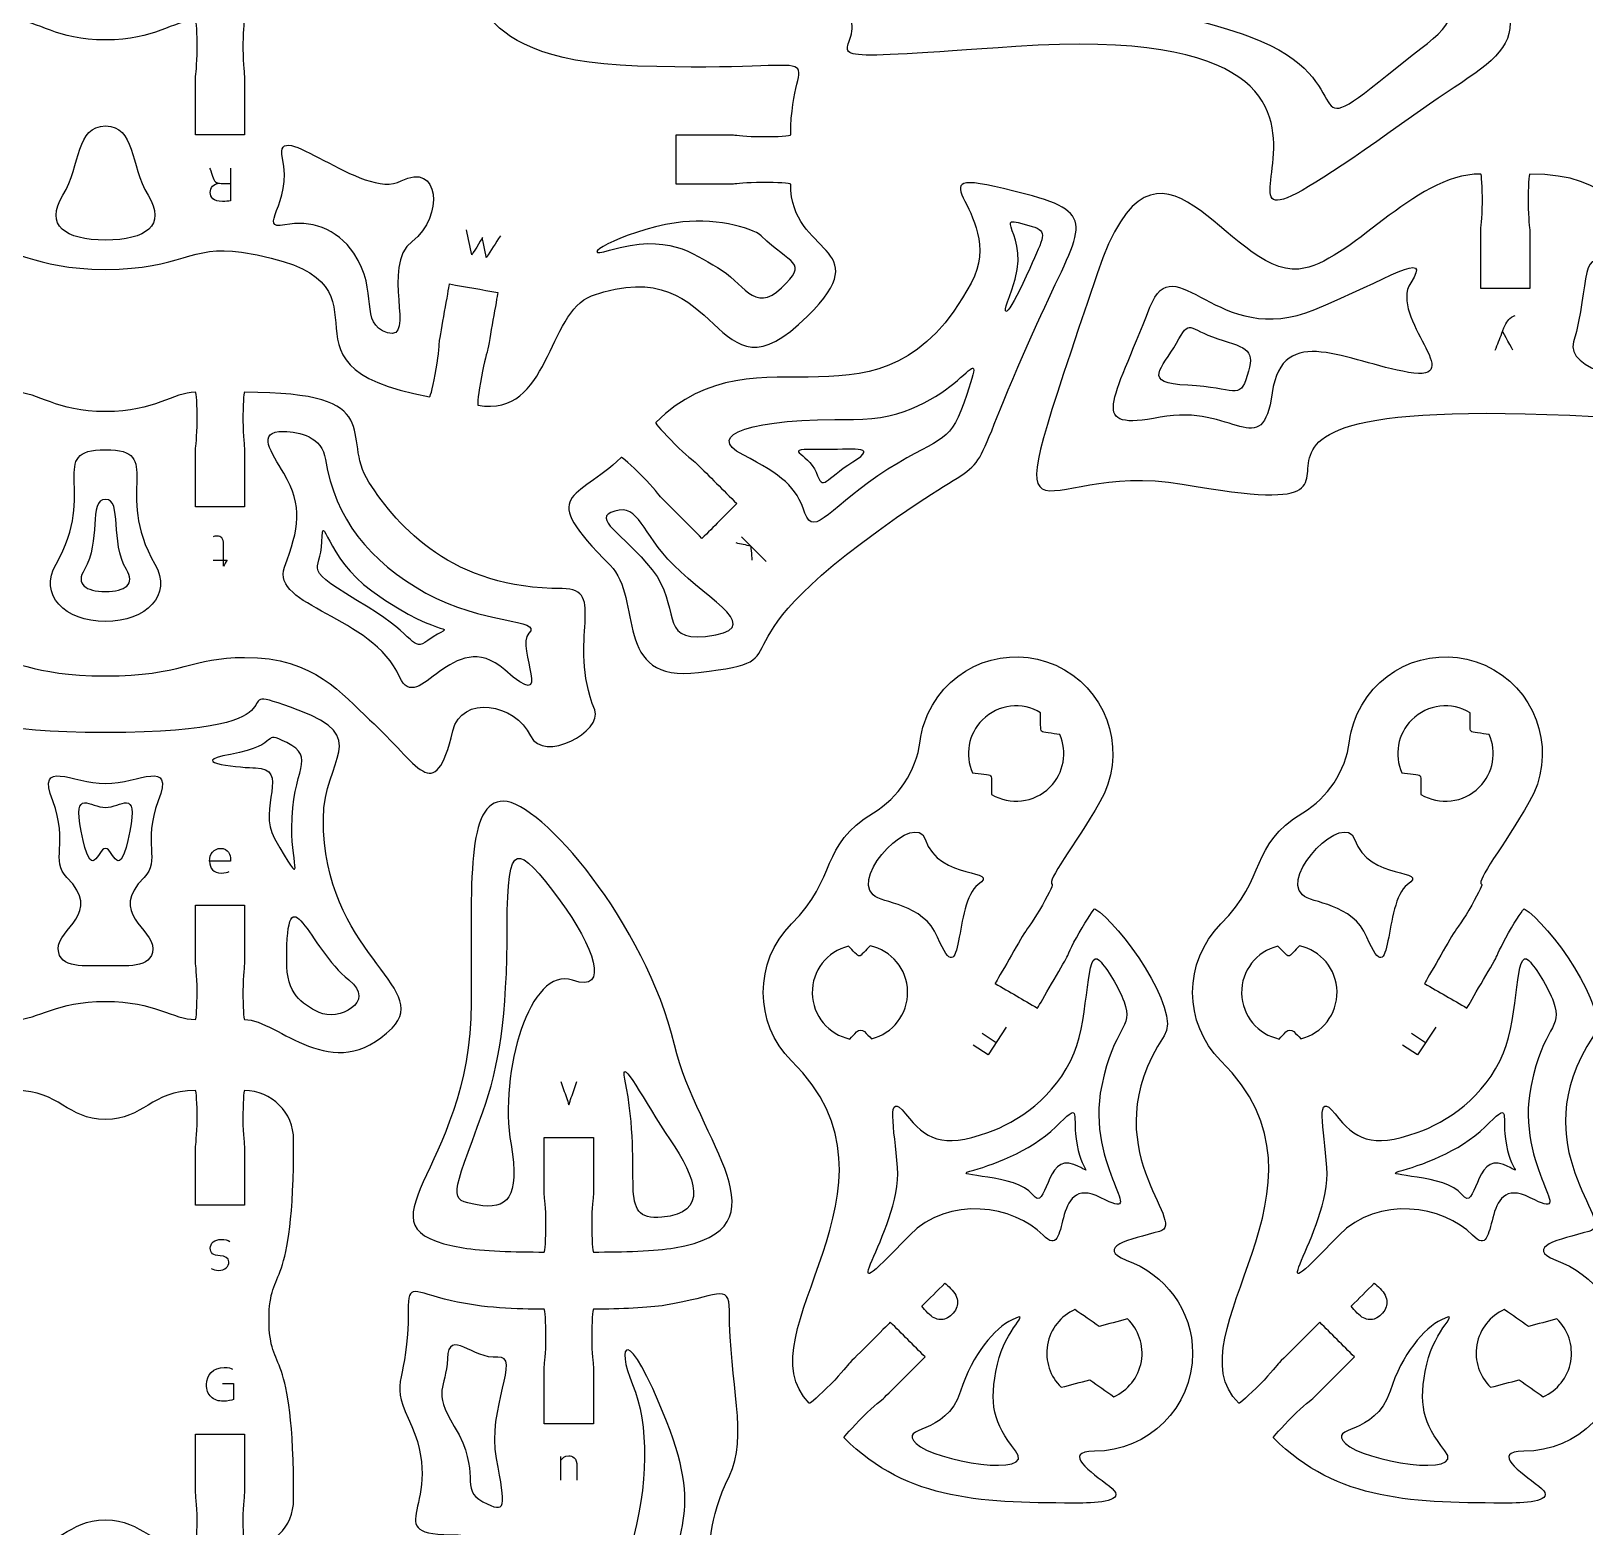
# Model space of a CAD drawing. Extents: x 0 to 300, y 0 to 300.
# Drawn here: x 145.5 to 240.5, y 57.9 to 149.4 of the extents above; entities that cross this region are included whole.
import ezdxf

# ---------------------------------------------------------------- set-up
doc = ezdxf.new("R2010")
doc.units = 0
doc.header["$MEASUREMENT"] = 0
doc.layers.add('DEFAULT', color=7, linetype='CONTINUOUS')

msp = doc.modelspace()

# ---------------------------------------------------------------- linework, layer by layer
at = {"layer": 'DEFAULT', "color": 250}
for points in [[(188.933, 118.463), (190.438, 116.958)], [(205.116, 88.48), (204.007, 86.791), (203.097, 87.388)], [(231.365, 88.48), (230.255, 86.791), (229.346, 87.388)], [(204.496, 87.535), (203.638, 88.098)], [(230.744, 87.535), (229.887, 88.098)]]:
    msp.add_lwpolyline(points, dxfattribs=at)
at = {"layer": 'DEFAULT', "color": 1}
for points, knots in [([(295.05, 0.05), (198.383, 0.05), (101.717, 0.05), (5.05, 0.05), (2.3, 0.05), (0.05, 2.3), (0.05, 5.05), (0.05, 101.717), (0.05, 198.383), (0.05, 295.05), (0.05, 297.8), (2.3, 300.05), (5.05, 300.05), (101.717, 300.05), (198.383, 300.05), (295.05, 300.05), (297.8, 300.05), (300.05, 297.8), (300.05, 295.05), (300.05, 198.383), (300.05, 101.717), (300.05, 5.05), (300.05, 2.3), (297.8, 0.05), (295.05, 0.05)], [0, 0, 0, 0, 822.047, 822.047, 822.047, 823.047, 823.047, 823.047, 1645.094, 1645.094, 1645.094, 1646.094, 1646.094, 1646.094, 2468.141, 2468.141, 2468.141, 2469.141, 2469.141, 2469.141, 3291.188, 3291.188, 3291.188, 3292.188, 3292.188, 3292.188, 3292.188]), ([(208.478, 163.891), (198.078, 163.891), (206.556, 157.471), (198.087, 158.884), (173.594, 162.969), (213.232, 168.822), (192.146, 168.822), (189.531, 168.822), (181.314, 166.207), (181.066, 163.714), (180.703, 160.046), (176.175, 159.52), (178.343, 158.861), (211.816, 148.684), (181.886, 146.799), (205.696, 148.431), (235.916, 150.502), (209.195, 129.419), (230.445, 144.526), (236.393, 148.754), (238.565, 148.365), (231.441, 157.973), (226.763, 164.281), (228.287, 145.024), (219.772, 158.485), (217.537, 162.019), (215.784, 163.891), (211.48, 163.891), (211.423, 163.891), (211.377, 163.104), (211.377, 162.137), (211.377, 161.171), (211.48, 160.56), (211.48, 160.387), (211.48, 159.221), (211.48, 158.054), (211.48, 156.888), (210.479, 156.888), (209.478, 156.888), (208.478, 156.888), (208.478, 158.054), (208.478, 159.221), (208.478, 160.387), (208.478, 160.56), (208.58, 161.171), (208.58, 162.137), (208.58, 163.104), (208.534, 163.891), (208.478, 163.891)], [1, 1, 1, 1, 2, 2, 2, 3, 3, 3, 4, 4, 4, 5, 5, 5, 6, 6, 6, 7, 7, 7, 8, 8, 8, 9, 9, 9, 10, 10, 10, 11, 11, 11, 12, 12, 12, 21.92, 21.92, 21.92, 30.43, 30.43, 30.43, 40.35, 40.35, 40.35, 41.35, 41.35, 41.35, 42.35, 42.35, 42.35, 42.35]), ([(192.958, 131.943), (187.046, 126.03), (187.988, 136.176), (179.768, 133.188), (177.027, 132.193), (177.219, 125.73), (172.82, 126.505), (172.764, 126.526), (172.857, 127.299), (173.025, 128.244), (173.192, 129.197), (173.396, 129.779), (173.425, 129.953), (173.577, 130.813), (174.034, 133.399), (174.034, 133.399), (173.05, 133.572), (172.065, 133.745), (171.081, 133.918), (171.081, 133.918), (170.624, 131.333), (170.472, 130.472), (170.443, 130.299), (170.433, 129.683), (170.266, 128.73), (170.099, 127.777), (169.92, 127.016), (169.863, 127.026), (158.969, 128.945), (169.28, 134.197), (158.365, 135.858), (155.236, 136.335), (154.753, 134.814), (150.054, 134.814), (145.355, 134.814), (144.864, 136.335), (141.735, 135.858), (130.82, 134.197), (141.135, 128.945), (130.237, 127.025), (130.183, 127.016), (130.004, 127.777), (129.834, 128.728), (129.668, 129.682), (129.661, 130.299), (129.628, 130.471), (129.48, 131.333), (129.023, 133.918), (129.023, 133.918), (128.037, 133.745), (127.052, 133.571), (126.066, 133.398), (126.066, 133.398), (126.523, 130.812), (126.675, 129.952), (126.704, 129.778), (126.909, 129.196), (127.079, 128.244), (127.243, 127.297), (127.336, 126.524), (127.283, 126.505), (122.881, 125.728), (123.073, 132.193), (120.332, 133.188), (112.112, 136.176), (113.054, 126.03), (107.142, 131.943), (102.718, 136.366), (108.165, 135.555), (108.165, 140.028), (108.2, 140.081), (108.966, 140.127), (109.914, 140.127), (110.885, 140.127), (111.491, 140.028), (111.664, 140.028), (112.831, 140.028), (113.997, 140.028), (115.164, 140.028), (115.164, 141.028), (115.164, 142.027), (115.164, 143.027), (113.997, 143.027), (112.831, 143.027), (111.664, 143.027), (111.491, 143.027), (110.885, 142.928), (109.914, 142.928), (108.948, 142.928), (108.165, 142.97), (108.165, 143.027), (108.165, 148.95), (104.394, 146.823), (117.52, 147.236), (129.472, 147.606), (125.867, 153.529), (130.146, 152.005), (132.334, 151.225), (136.2, 150.026), (141.548, 150.026), (141.601, 149.991), (141.647, 149.225), (141.647, 148.276), (141.647, 147.306), (141.548, 146.699), (141.548, 146.526), (141.548, 145.36), (141.548, 144.193), (141.548, 143.027), (142.548, 143.027), (143.547, 143.027), (144.547, 143.027), (144.547, 144.193), (144.547, 145.36), (144.547, 146.526), (144.547, 146.699), (144.448, 147.306), (144.448, 148.276), (144.448, 149.243), (144.49, 150.026), (144.547, 150.026), (145.933, 150.026), (147.009, 148.841), (150.05, 148.841), (153.091, 148.841), (154.167, 150.026), (155.553, 150.026), (155.61, 150.026), (155.652, 149.243), (155.652, 148.276), (155.652, 147.306), (155.553, 146.699), (155.553, 146.526), (155.553, 145.36), (155.553, 144.193), (155.553, 143.027), (156.553, 143.027), (157.552, 143.027), (158.552, 143.027), (158.552, 144.193), (158.552, 145.36), (158.552, 146.526), (158.552, 146.699), (158.453, 147.306), (158.453, 148.276), (158.453, 149.225), (158.499, 149.991), (158.552, 150.026), (163.9, 150.026), (167.767, 151.225), (169.954, 152.005), (174.233, 153.529), (170.628, 147.606), (182.58, 147.236), (195.707, 146.823), (191.935, 148.95), (191.935, 143.027), (191.935, 142.97), (191.152, 142.928), (190.186, 142.928), (189.215, 142.928), (188.609, 143.027), (188.436, 143.027), (187.269, 143.027), (186.103, 143.027), (184.936, 143.027), (184.936, 142.027), (184.936, 141.028), (184.936, 140.028), (186.103, 140.028), (187.269, 140.028), (188.436, 140.028), (188.609, 140.028), (189.215, 140.127), (190.186, 140.127), (191.135, 140.127), (191.9, 140.081), (191.935, 140.028), (191.935, 135.555), (197.382, 136.366), (192.958, 131.943)], [1, 1, 1, 1, 2, 2, 2, 3, 3, 3, 4, 4, 4, 5, 5, 5, 6, 6, 6, 14.499437, 14.499437, 14.499437, 15.499437, 15.499437, 15.499437, 16.499437, 16.499437, 16.499437, 17.499437, 17.499437, 17.499437, 18.499437, 18.499437, 18.499437, 19.499437, 19.499437, 19.499437, 20.499437, 20.499437, 20.499437, 21.499437, 21.499437, 21.499437, 22.499437, 22.499437, 22.499437, 23.499437, 23.499437, 23.499437, 24.499437, 24.499437, 24.499437, 33.008257, 33.008257, 33.008257, 34.008257, 34.008257, 34.008257, 35.008257, 35.008257, 35.008257, 36.008257, 36.008257, 36.008257, 37.008257, 37.008257, 37.008257, 38.008257, 38.008257, 38.008257, 39.008257, 39.008257, 39.008257, 40.008257, 40.008257, 40.008257, 41.008257, 41.008257, 41.008257, 50.928257, 50.928257, 50.928257, 59.428257, 59.428257, 59.428257, 69.348257, 69.348257, 69.348257, 70.348257, 70.348257, 70.348257, 71.348257, 71.348257, 71.348257, 72.348257, 72.348257, 72.348257, 73.348257, 73.348257, 73.348257, 74.348257, 74.348257, 74.348257, 75.348257, 75.348257, 75.348257, 76.348257, 76.348257, 76.348257, 86.268257, 86.268257, 86.268257, 94.768257, 94.768257, 94.768257, 104.688257, 104.688257, 104.688257, 105.688257, 105.688257, 105.688257, 106.688257, 106.688257, 106.688257, 107.688257, 107.688257, 107.688257, 108.688257, 108.688257, 108.688257, 109.688257, 109.688257, 109.688257, 110.688257, 110.688257, 110.688257, 120.608257, 120.608257, 120.608257, 129.108257, 129.108257, 129.108257, 139.028257, 139.028257, 139.028257, 140.028257, 140.028257, 140.028257, 141.028257, 141.028257, 141.028257, 142.028257, 142.028257, 142.028257, 143.028257, 143.028257, 143.028257, 144.028257, 144.028257, 144.028257, 145.028257, 145.028257, 145.028257, 146.028257, 146.028257, 146.028257, 155.948257, 155.948257, 155.948257, 164.448257, 164.448257, 164.448257, 174.368257, 174.368257, 174.368257, 175.368257, 175.368257, 175.368257, 176.368257, 176.368257, 176.368257, 177.368257, 177.368257, 177.368257, 177.368257]), ([(273.686, 143.638), (265.3, 150.944), (252.763, 146.704), (250.937, 144.92), (249.111, 143.135), (247.949, 145.905), (245.956, 147.259), (243.964, 148.614), (240.478, 151.436), (253.676, 151.768), (266.874, 152.1), (288.193, 149.341), (288.456, 144.463), (288.788, 138.295), (297.829, 134.566), (292.85, 133.953), (258.413, 129.716), (275.22, 122.943), (249.901, 125.179), (206.819, 128.983), (234.635, 118.363), (215.875, 121.684), (206.587, 123.327), (204.081, 114.99), (210.666, 134.545), (214.397, 145.628), (218.619, 134.392), (223.005, 134.834), (226.155, 135.152), (229.939, 140.638), (234.117, 140.638), (234.174, 140.638), (234.22, 139.851), (234.22, 138.885), (234.22, 137.918), (234.117, 137.308), (234.117, 137.135), (234.117, 135.968), (234.117, 134.802), (234.117, 133.635), (235.118, 133.635), (236.119, 133.635), (237.119, 133.635), (237.119, 134.802), (237.119, 135.968), (237.119, 137.135), (237.119, 137.308), (237.017, 137.918), (237.017, 138.885), (237.017, 139.851), (237.063, 140.638), (237.119, 140.638), (247.519, 140.638), (238.885, 130.034), (262.346, 134.554), (278.453, 137.657), (276.275, 141.382), (273.686, 143.638)], [1, 1, 1, 1, 2, 2, 2, 3, 3, 3, 4, 4, 4, 5, 5, 5, 6, 6, 6, 7, 7, 7, 8, 8, 8, 9, 9, 9, 10, 10, 10, 11, 11, 11, 12, 12, 12, 13, 13, 13, 22.92, 22.92, 22.92, 31.43, 31.43, 31.43, 41.35, 41.35, 41.35, 42.35, 42.35, 42.35, 43.35, 43.35, 43.35, 44.35, 44.35, 44.35, 45.35, 45.35, 45.35, 45.35]), ([(183.686, 125.443), (189.988, 131.744), (197.482, 123.758), (202.967, 133.974), (205.383, 138.476), (198.164, 141.558), (206.303, 139.413), (210.922, 138.195), (209.66, 137.385), (206.977, 131.454), (202.217, 120.929), (204.878, 123.982), (199.664, 120.49), (185.593, 111.065), (193.524, 111.054), (186.309, 110.162), (180.952, 109.5), (182.949, 114.678), (180.894, 116.732), (176.316, 121.31), (178.859, 120.616), (181.563, 123.32), (181.603, 123.36), (182.192, 122.836), (182.875, 122.153), (183.559, 121.469), (183.918, 120.965), (184.04, 120.843), (184.865, 120.018), (185.69, 119.193), (186.514, 118.368), (187.222, 119.076), (187.93, 119.783), (188.637, 120.491), (187.813, 121.316), (186.988, 122.141), (186.163, 122.966), (186.041, 123.088), (185.537, 123.447), (184.853, 124.131), (184.17, 124.814), (183.646, 125.403), (183.686, 125.443)], [1, 1, 1, 1, 2, 2, 2, 3, 3, 3, 4, 4, 4, 5, 5, 5, 6, 6, 6, 7, 7, 7, 8, 8, 8, 9, 9, 9, 10, 10, 10, 19.919294, 19.919294, 19.919294, 28.429324, 28.429324, 28.429324, 38.350032, 38.350032, 38.350032, 39.350032, 39.350032, 39.350032, 40.350032, 40.350032, 40.350032, 40.350032]), ([(176.032, 106.297), (175.097, 108.275), (171.816, 108.834), (171.284, 106.597), (170.155, 101.879), (169.188, 104.559), (166.197, 107.28), (164.493, 108.83), (162.881, 111.094), (158.552, 111.094), (155.324, 111.094), (154.745, 109.956), (150.046, 109.956), (145.347, 109.956), (144.776, 111.094), (141.548, 111.094), (137.219, 111.094), (135.607, 108.83), (133.903, 107.28), (130.908, 104.559), (129.942, 101.879), (128.816, 106.597), (128.28, 108.834), (125.003, 108.275), (124.068, 106.297), (123.26, 104.589), (119.634, 106.601), (120.145, 107.877), (121.884, 112.205), (119.316, 115.298), (122.142, 115.298), (128.848, 115.298), (132.132, 118.999), (133.946, 121.803), (135.755, 124.607), (132.573, 127.298), (141.552, 127.298), (141.605, 127.264), (141.647, 126.498), (141.647, 125.549), (141.647, 124.58), (141.548, 123.972), (141.548, 123.799), (141.548, 122.632), (141.548, 121.465), (141.548, 120.297), (142.548, 120.297), (143.547, 120.297), (144.547, 120.297), (144.547, 121.465), (144.547, 122.632), (144.547, 123.799), (144.547, 123.972), (144.448, 124.58), (144.448, 125.549), (144.448, 126.517), (144.49, 127.298), (144.547, 127.298), (145.933, 127.298), (147.009, 126.115), (150.05, 126.115), (153.091, 126.115), (154.167, 127.298), (155.553, 127.298), (155.61, 127.298), (155.652, 126.517), (155.652, 125.549), (155.652, 124.58), (155.553, 123.972), (155.553, 123.799), (155.553, 122.632), (155.553, 121.465), (155.553, 120.297), (156.553, 120.297), (157.552, 120.297), (158.552, 120.297), (158.552, 121.465), (158.552, 122.632), (158.552, 123.799), (158.552, 123.972), (158.453, 124.58), (158.453, 125.549), (158.453, 126.498), (158.496, 127.264), (158.548, 127.298), (167.527, 127.298), (164.345, 124.607), (166.154, 121.803), (167.968, 118.999), (171.252, 115.298), (177.958, 115.298), (180.784, 115.298), (178.212, 112.205), (179.955, 107.877), (180.467, 106.601), (176.84, 104.589), (176.032, 106.297)], [1, 1, 1, 1, 2, 2, 2, 3, 3, 3, 4, 4, 4, 5, 5, 5, 6, 6, 6, 7, 7, 7, 8, 8, 8, 9, 9, 9, 10, 10, 10, 11, 11, 11, 12, 12, 12, 13, 13, 13, 14, 14, 14, 15, 15, 15, 24.927, 24.927, 24.927, 33.427, 33.427, 33.427, 43.354, 43.354, 43.354, 44.354, 44.354, 44.354, 45.354, 45.354, 45.354, 46.354, 46.354, 46.354, 47.354, 47.354, 47.354, 48.354, 48.354, 48.354, 49.354, 49.354, 49.354, 59.281, 59.281, 59.281, 67.781, 67.781, 67.781, 77.708, 77.708, 77.708, 78.708, 78.708, 78.708, 79.708, 79.708, 79.708, 80.708, 80.708, 80.708, 81.708, 81.708, 81.708, 82.708, 82.708, 82.708, 83.708, 83.708, 83.708, 83.708]), ([(214.481, 75.997), (216.347, 76.494), (210.233, 81.091), (214.76, 87.949), (215.885, 89.516), (211.969, 94.888), (210.53, 95.717), (210.484, 95.742), (210.054, 95.086), (209.567, 94.25), (209.087, 93.414), (208.868, 92.835), (208.784, 92.683), (208.343, 91.925), (207.03, 89.653), (207.03, 89.653), (206.164, 90.153), (205.297, 90.653), (204.43, 91.152), (204.43, 91.152), (205.743, 93.428), (206.18, 94.183), (206.268, 94.334), (206.663, 94.811), (207.147, 95.647), (207.626, 96.479), (207.976, 97.174), (207.93, 97.217), (207.566, 97.428), (209.267, 99.524), (210.84, 102.251), (212.47, 105.077), (211.5, 108.703), (208.674, 110.333), (205.852, 111.966), (202.225, 110.996), (200.596, 108.17), (200.193, 107.475), (199.95, 106.731), (199.851, 105.98), (199.604, 104.089), (198.514, 102.515), (196.997, 101.595), (193.671, 99.573), (194.849, 97.654), (191.988, 94.793), (189.681, 92.486), (189.681, 88.732), (191.988, 86.425), (199.872, 78.717), (188.834, 69.742), (193.074, 65.498), (193.117, 65.46), (193.699, 65.982), (194.383, 66.666), (195.068, 67.35), (195.427, 67.848), (195.551, 67.971), (196.168, 68.592), (198.027, 70.448), (198.027, 70.448), (198.734, 69.741), (199.441, 69.034), (200.148, 68.328), (200.148, 68.328), (198.292, 66.469), (197.671, 65.851), (197.548, 65.728), (197.047, 65.368), (196.366, 64.683), (195.681, 64.003), (195.159, 63.417), (195.198, 63.378), (199.117, 59.455), (203.795, 59.395), (209.785, 59.395), (211.062, 59.395), (212.53, 59.603), (211.415, 60.433), (210.3, 61.262), (208.462, 62.556), (210.505, 62.556), (213.818, 62.556), (216.506, 65.244), (216.506, 68.557), (216.506, 71.185), (214.805, 73.425), (212.452, 74.233), (210.54, 75.045), (212.618, 75.5), (214.481, 75.997)], [1, 1, 1, 1, 2, 2, 2, 3, 3, 3, 4, 4, 4, 5, 5, 5, 6, 6, 6, 14.507608, 14.507608, 14.507608, 15.507608, 15.507608, 15.507608, 16.507608, 16.507608, 16.507608, 17.507608, 17.507608, 17.507608, 18.507608, 18.507608, 18.507608, 19.507608, 19.507608, 19.507608, 20.507608, 20.507608, 20.507608, 21.507608, 21.507608, 21.507608, 22.507608, 22.507608, 22.507608, 23.507608, 23.507608, 23.507608, 24.507608, 24.507608, 24.507608, 25.507608, 25.507608, 25.507608, 26.507608, 26.507608, 26.507608, 27.507608, 27.507608, 27.507608, 28.507608, 28.507608, 28.507608, 37.007032, 37.007032, 37.007032, 38.007032, 38.007032, 38.007032, 39.007032, 39.007032, 39.007032, 40.007032, 40.007032, 40.007032, 41.007032, 41.007032, 41.007032, 42.007032, 42.007032, 42.007032, 43.007032, 43.007032, 43.007032, 44.007032, 44.007032, 44.007032, 45.007032, 45.007032, 45.007032, 46.007032, 46.007032, 46.007032, 46.007032]), ([(240.729, 75.997), (242.596, 76.494), (236.482, 81.091), (241.008, 87.949), (242.133, 89.516), (238.218, 94.888), (236.778, 95.717), (236.732, 95.742), (236.302, 95.086), (235.815, 94.25), (235.335, 93.414), (235.117, 92.835), (235.032, 92.683), (234.591, 91.925), (233.279, 89.653), (233.279, 89.653), (232.412, 90.153), (231.545, 90.653), (230.679, 91.152), (230.679, 91.152), (231.991, 93.428), (232.428, 94.183), (232.517, 94.334), (232.912, 94.811), (233.395, 95.647), (233.875, 96.479), (234.224, 97.174), (234.178, 97.217), (233.815, 97.428), (235.515, 99.524), (237.089, 102.251), (238.718, 105.077), (237.748, 108.703), (234.923, 110.333), (232.1, 111.966), (228.474, 110.996), (226.844, 108.17), (226.442, 107.475), (226.198, 106.731), (226.1, 105.98), (225.853, 104.089), (224.763, 102.515), (223.246, 101.595), (219.919, 99.573), (221.097, 97.654), (218.236, 94.793), (215.929, 92.486), (215.929, 88.732), (218.236, 86.425), (226.121, 78.717), (215.082, 69.742), (219.323, 65.498), (219.365, 65.46), (219.947, 65.982), (220.632, 66.666), (221.316, 67.35), (221.676, 67.848), (221.799, 67.971), (222.417, 68.592), (224.276, 70.448), (224.276, 70.448), (224.982, 69.741), (225.689, 69.034), (226.396, 68.328), (226.396, 68.328), (224.54, 66.469), (223.919, 65.851), (223.796, 65.728), (223.295, 65.368), (222.614, 64.683), (221.93, 64.003), (221.408, 63.417), (221.446, 63.378), (225.366, 59.455), (230.044, 59.395), (236.034, 59.395), (237.311, 59.395), (238.778, 59.603), (237.664, 60.433), (236.549, 61.262), (234.711, 62.556), (236.754, 62.556), (240.066, 62.556), (242.754, 65.244), (242.754, 68.557), (242.754, 71.185), (241.054, 73.425), (238.701, 74.233), (236.789, 75.045), (238.867, 75.5), (240.729, 75.997)], [1, 1, 1, 1, 2, 2, 2, 3, 3, 3, 4, 4, 4, 5, 5, 5, 6, 6, 6, 14.507608, 14.507608, 14.507608, 15.507608, 15.507608, 15.507608, 16.507608, 16.507608, 16.507608, 17.507608, 17.507608, 17.507608, 18.507608, 18.507608, 18.507608, 19.507608, 19.507608, 19.507608, 20.507608, 20.507608, 20.507608, 21.507608, 21.507608, 21.507608, 22.507608, 22.507608, 22.507608, 23.507608, 23.507608, 23.507608, 24.507608, 24.507608, 24.507608, 25.507608, 25.507608, 25.507608, 26.507608, 26.507608, 26.507608, 27.507608, 27.507608, 27.507608, 28.507608, 28.507608, 28.507608, 37.007032, 37.007032, 37.007032, 38.007032, 38.007032, 38.007032, 39.007032, 39.007032, 39.007032, 40.007032, 40.007032, 40.007032, 41.007032, 41.007032, 41.007032, 42.007032, 42.007032, 42.007032, 43.007032, 43.007032, 43.007032, 44.007032, 44.007032, 44.007032, 45.007032, 45.007032, 45.007032, 46.007032, 46.007032, 46.007032, 46.007032]), ([(167.564, 88.432), (163.927, 84.794), (160.607, 88.954), (158.55, 88.954), (158.497, 88.954), (158.451, 89.733), (158.451, 90.703), (158.451, 91.67), (158.55, 92.277), (158.55, 92.453), (158.55, 93.62), (158.55, 94.786), (158.55, 95.953), (157.551, 95.953), (156.551, 95.953), (155.551, 95.953), (155.551, 94.786), (155.551, 93.62), (155.551, 92.453), (155.551, 92.277), (155.65, 91.67), (155.65, 90.703), (155.65, 89.733), (155.608, 88.954), (155.551, 88.954), (154.165, 88.954), (153.089, 90.065), (150.048, 90.065), (147.011, 90.065), (145.935, 88.954), (144.548, 88.954), (144.495, 88.954), (144.45, 89.733), (144.45, 90.703), (144.45, 91.67), (144.548, 92.277), (144.548, 92.453), (144.548, 93.62), (144.548, 94.786), (144.548, 95.953), (143.549, 95.953), (142.549, 95.953), (141.55, 95.953), (141.55, 94.786), (141.55, 93.62), (141.55, 92.453), (141.55, 92.277), (141.648, 91.67), (141.648, 90.703), (141.648, 89.733), (141.606, 88.954), (141.55, 88.954), (139.497, 88.954), (136.173, 84.794), (132.536, 88.432), (130.032, 90.936), (136.787, 93.042), (136.731, 101.227), (136.703, 104.97), (133.743, 106.173), (138.265, 107.866), (143.811, 109.947), (136.142, 106.497), (150.048, 106.497), (163.958, 106.497), (156.289, 109.947), (161.835, 107.866), (166.357, 106.173), (163.398, 104.97), (163.369, 101.227), (163.313, 93.042), (170.069, 90.936), (167.564, 88.432)], [1, 1, 1, 1, 2, 2, 2, 3, 3, 3, 4, 4, 4, 13.92, 13.92, 13.92, 22.42, 22.42, 22.42, 32.34, 32.34, 32.34, 33.34, 33.34, 33.34, 34.34, 34.34, 34.34, 35.34, 35.34, 35.34, 36.34, 36.34, 36.34, 37.34, 37.34, 37.34, 38.34, 38.34, 38.34, 48.26, 48.26, 48.26, 56.76, 56.76, 56.76, 66.68, 66.68, 66.68, 67.68, 67.68, 67.68, 68.68, 68.68, 68.68, 69.68, 69.68, 69.68, 70.68, 70.68, 70.68, 71.68, 71.68, 71.68, 72.68, 72.68, 72.68, 73.68, 73.68, 73.68, 74.68, 74.68, 74.68, 75.68, 75.68, 75.68, 75.68]), ([(203.654, 107.274), (204.621, 108.241), (206.095, 108.389), (207.217, 107.712), (207.217, 107.46), (207.217, 107.209), (207.217, 106.957), (207.217, 106.53), (207.217, 106.53), (207.683, 106.474), (207.918, 106.442), (208.153, 106.41), (208.388, 106.378), (208.854, 105.313), (208.653, 104.025), (207.778, 103.15), (206.811, 102.184), (205.333, 102.039), (204.219, 102.713), (204.219, 102.961), (204.219, 103.209), (204.219, 103.457), (204.219, 103.891), (204.219, 103.891), (203.749, 103.951), (203.514, 103.981), (203.279, 104.01), (203.044, 104.039), (202.578, 105.108), (202.779, 106.399), (203.654, 107.274)], [1, 1, 1, 1, 2, 2, 2, 4.14, 4.14, 4.14, 5.14, 5.14, 5.14, 7.158143, 7.158143, 7.158143, 8.158143, 8.158143, 8.158143, 9.158143, 9.158143, 9.158143, 11.268143, 11.268143, 11.268143, 12.268143, 12.268143, 12.268143, 14.283707, 14.283707, 14.283707, 15.283707, 15.283707, 15.283707, 15.283707]), ([(229.903, 107.274), (230.869, 108.241), (232.344, 108.389), (233.466, 107.712), (233.466, 107.46), (233.466, 107.209), (233.466, 106.957), (233.466, 106.53), (233.466, 106.53), (233.931, 106.474), (234.166, 106.442), (234.402, 106.41), (234.637, 106.378), (235.103, 105.313), (234.901, 104.025), (234.027, 103.15), (233.06, 102.184), (231.582, 102.039), (230.467, 102.713), (230.467, 102.961), (230.467, 103.209), (230.467, 103.457), (230.467, 103.891), (230.467, 103.891), (229.998, 103.951), (229.763, 103.981), (229.527, 104.01), (229.292, 104.039), (228.827, 105.108), (229.028, 106.399), (229.903, 107.274)], [1, 1, 1, 1, 2, 2, 2, 4.14, 4.14, 4.14, 5.14, 5.14, 5.14, 7.158143, 7.158143, 7.158143, 8.158143, 8.158143, 8.158143, 9.158143, 9.158143, 9.158143, 11.268143, 11.268143, 11.268143, 12.268143, 12.268143, 12.268143, 14.283707, 14.283707, 14.283707, 15.283707, 15.283707, 15.283707, 15.283707]), ([(171.917, 74.996), (164.747, 76.197), (172.405, 79.535), (172.405, 89.973), (172.405, 97.557), (172.115, 102.297), (174.384, 102.297), (176.652, 102.297), (183.079, 94.793), (184.826, 87.413), (186.244, 81.441), (192.002, 76.197), (184.833, 74.996), (183.7, 74.806), (181.654, 74.738), (179.873, 74.738), (179.816, 74.738), (179.774, 75.521), (179.774, 76.488), (179.774, 77.458), (179.873, 78.065), (179.873, 78.241), (179.873, 79.408), (179.873, 80.574), (179.873, 81.741), (178.873, 81.741), (177.873, 81.741), (176.874, 81.741), (176.874, 80.574), (176.874, 79.408), (176.874, 78.241), (176.874, 78.065), (176.973, 77.458), (176.973, 76.488), (176.973, 75.521), (176.927, 74.738), (176.874, 74.738), (175.092, 74.738), (173.05, 74.806), (171.917, 74.996)], [1, 1, 1, 1, 2, 2, 2, 3, 3, 3, 4, 4, 4, 5, 5, 5, 6, 6, 6, 7, 7, 7, 8, 8, 8, 17.92, 17.92, 17.92, 26.42, 26.42, 26.42, 36.34, 36.34, 36.34, 37.34, 37.34, 37.34, 38.34, 38.34, 38.34, 39.34, 39.34, 39.34, 39.34]), ([(193.254, 90.556), (193.226, 91.943), (194.175, 93.114), (195.463, 93.435), (195.597, 93.302), (195.731, 93.169), (195.865, 93.036), (196.126, 92.772), (196.126, 92.772), (196.408, 93.05), (196.534, 93.186), (196.66, 93.321), (196.786, 93.456), (198.08, 93.177), (199.064, 92.041), (199.086, 90.662), (199.11, 89.276), (198.168, 88.101), (196.877, 87.78), (196.733, 87.926), (196.588, 88.071), (196.443, 88.217), (196.313, 88.344), (196.091, 88.334), (195.957, 88.193), (195.822, 88.049), (195.688, 87.906), (195.554, 87.762), (194.26, 88.041), (193.275, 89.177), (193.254, 90.556)], [1, 1, 1, 1, 2, 2, 2, 3.605148, 3.605148, 3.605148, 4.605148, 4.605148, 4.605148, 6.175944, 6.175944, 6.175944, 7.175944, 7.175944, 7.175944, 8.175944, 8.175944, 8.175944, 9.922512, 9.922512, 9.922512, 10.922512, 10.922512, 10.922512, 12.592243, 12.592243, 12.592243, 13.592243, 13.592243, 13.592243, 13.592243]), ([(219.503, 90.556), (219.474, 91.943), (220.423, 93.114), (221.711, 93.435), (221.845, 93.302), (221.979, 93.169), (222.113, 93.036), (222.374, 92.772), (222.374, 92.772), (222.657, 93.05), (222.782, 93.186), (222.908, 93.321), (223.034, 93.456), (224.329, 93.177), (225.313, 92.041), (225.334, 90.662), (225.359, 89.276), (224.417, 88.101), (223.126, 87.78), (222.981, 87.926), (222.836, 88.071), (222.692, 88.217), (222.561, 88.344), (222.339, 88.334), (222.205, 88.193), (222.071, 88.049), (221.937, 87.906), (221.803, 87.762), (220.508, 88.041), (219.524, 89.177), (219.503, 90.556)], [1, 1, 1, 1, 2, 2, 2, 3.605148, 3.605148, 3.605148, 4.605148, 4.605148, 4.605148, 6.175944, 6.175944, 6.175944, 7.175944, 7.175944, 7.175944, 8.175944, 8.175944, 8.175944, 9.922512, 9.922512, 9.922512, 10.922512, 10.922512, 10.922512, 12.592243, 12.592243, 12.592243, 13.592243, 13.592243, 13.592243, 13.592243]), ([(161.551, 59.603), (161.551, 57.945), (160.206, 56.604), (158.548, 56.604), (158.496, 56.604), (158.45, 57.388), (158.45, 58.354), (158.45, 59.324), (158.548, 59.931), (158.548, 60.108), (158.548, 61.274), (158.548, 62.441), (158.548, 63.607), (157.549, 63.607), (156.549, 63.607), (155.55, 63.607), (155.55, 62.441), (155.55, 61.274), (155.55, 60.108), (155.55, 59.931), (155.649, 59.324), (155.649, 58.358), (155.649, 57.388), (155.599, 56.604), (155.543, 56.604), (152.795, 56.604), (152.421, 58.361), (150.046, 58.361), (147.672, 58.361), (147.298, 56.604), (144.547, 56.604), (144.494, 56.604), (144.448, 57.388), (144.448, 58.354), (144.448, 59.324), (144.547, 59.931), (144.547, 60.108), (144.547, 61.274), (144.547, 62.441), (144.547, 63.607), (143.547, 63.607), (142.548, 63.607), (141.548, 63.607), (141.548, 62.441), (141.548, 61.274), (141.548, 60.108), (141.548, 59.931), (141.647, 59.324), (141.647, 58.358), (141.647, 57.388), (141.605, 56.604), (141.548, 56.604), (139.89, 56.608), (138.549, 57.949), (138.549, 59.607), (138.549, 69.336), (140.049, 67.107), (140.049, 70.607), (140.049, 74.106), (138.549, 71.873), (138.549, 81.606), (138.549, 83.264), (139.89, 84.604), (141.548, 84.604), (141.605, 84.604), (141.65, 83.821), (141.65, 82.855), (141.65, 81.888), (141.548, 81.281), (141.548, 81.105), (141.548, 79.938), (141.548, 78.772), (141.548, 77.605), (142.549, 77.605), (143.549, 77.605), (144.55, 77.605), (144.55, 78.772), (144.55, 79.938), (144.55, 81.105), (144.55, 81.281), (144.448, 81.888), (144.448, 82.855), (144.448, 83.821), (144.494, 84.604), (144.55, 84.604), (147.298, 84.604), (147.676, 82.851), (150.046, 82.851), (152.421, 82.851), (152.798, 84.604), (155.546, 84.604), (155.603, 84.604), (155.652, 83.821), (155.652, 82.855), (155.652, 81.888), (155.55, 81.281), (155.55, 81.105), (155.55, 79.938), (155.55, 78.772), (155.55, 77.605), (156.551, 77.605), (157.551, 77.605), (158.552, 77.605), (158.552, 78.772), (158.552, 79.938), (158.552, 81.105), (158.552, 81.281), (158.45, 81.888), (158.45, 82.855), (158.45, 83.821), (158.496, 84.604), (158.552, 84.604), (160.21, 84.604), (161.551, 83.264), (161.551, 81.606), (161.551, 71.873), (160.048, 74.106), (160.048, 70.607), (160.048, 67.107), (161.551, 69.333), (161.551, 59.603)], [1, 1, 1, 1, 2, 2, 2, 3, 3, 3, 4, 4, 4, 13.92, 13.92, 13.92, 22.42, 22.42, 22.42, 32.34, 32.34, 32.34, 33.34, 33.34, 33.34, 34.34, 34.34, 34.34, 35.34, 35.34, 35.34, 36.34, 36.34, 36.34, 37.34, 37.34, 37.34, 38.34, 38.34, 38.34, 48.26, 48.26, 48.26, 56.76, 56.76, 56.76, 66.68, 66.68, 66.68, 67.68, 67.68, 67.68, 68.68, 68.68, 68.68, 69.68, 69.68, 69.68, 70.68, 70.68, 70.68, 71.68, 71.68, 71.68, 72.68, 72.68, 72.68, 73.68, 73.68, 73.68, 74.68, 74.68, 74.68, 84.6, 84.6, 84.6, 93.11, 93.11, 93.11, 103.03, 103.03, 103.03, 104.03, 104.03, 104.03, 105.03, 105.03, 105.03, 106.03, 106.03, 106.03, 107.03, 107.03, 107.03, 108.03, 108.03, 108.03, 109.03, 109.03, 109.03, 118.95, 118.95, 118.95, 127.46, 127.46, 127.46, 137.38, 137.38, 137.38, 138.38, 138.38, 138.38, 139.38, 139.38, 139.38, 140.38, 140.38, 140.38, 141.38, 141.38, 141.38, 142.38, 142.38, 142.38, 142.38]), ([(171.191, 71.757), (173.145, 71.306), (175.202, 71.245), (176.874, 71.245), (176.927, 71.245), (176.973, 70.466), (176.973, 69.496), (176.973, 68.529), (176.874, 67.922), (176.874, 67.746), (176.874, 66.579), (176.874, 65.413), (176.874, 64.246), (177.873, 64.246), (178.873, 64.246), (179.873, 64.246), (179.873, 65.413), (179.873, 66.579), (179.873, 67.746), (179.873, 67.922), (179.774, 68.529), (179.774, 69.496), (179.774, 70.466), (179.816, 71.245), (179.873, 71.245), (181.545, 71.245), (183.239, 71.326), (184.286, 71.489), (187.364, 71.968), (188.191, 72.921), (188.191, 71.168), (188.191, 66.709), (189.366, 63.453), (188.191, 61.05), (185.545, 55.646), (188.401, 53.715), (186.835, 50.801), (181.481, 40.84), (181.834, 51.839), (178.373, 51.839), (174.913, 51.839), (175.161, 57.441), (171.611, 57.441), (166.29, 57.441), (171.201, 59.173), (168.555, 64.578), (167.381, 66.98), (168.555, 66.709), (168.555, 71.168), (168.555, 72.925), (168.831, 72.301), (171.191, 71.757)], [1, 1, 1, 1, 2, 2, 2, 3, 3, 3, 4, 4, 4, 13.92, 13.92, 13.92, 22.42, 22.42, 22.42, 32.34, 32.34, 32.34, 33.34, 33.34, 33.34, 34.34, 34.34, 34.34, 35.34, 35.34, 35.34, 36.34, 36.34, 36.34, 37.34, 37.34, 37.34, 38.34, 38.34, 38.34, 39.34, 39.34, 39.34, 40.34, 40.34, 40.34, 41.34, 41.34, 41.34, 42.34, 42.34, 42.34, 43.34, 43.34, 43.34, 43.34]), ([(207.63, 69.061), (207.806, 70.053), (208.462, 70.832), (209.313, 71.22), (209.805, 70.876), (210.298, 70.531), (210.791, 70.187), (211.368, 70.342), (211.946, 70.497), (212.523, 70.652), (213.2, 70.003), (213.546, 69.04), (213.373, 68.053), (213.2, 67.061), (212.544, 66.278), (211.69, 65.894), (211.2, 66.238), (210.71, 66.583), (210.219, 66.927), (209.637, 66.774), (209.055, 66.621), (208.473, 66.469), (207.806, 67.118), (207.461, 68.074), (207.63, 69.061)], [1, 1, 1, 1, 2, 2, 2, 7.112827, 7.112827, 7.112827, 12.197166, 12.197166, 12.197166, 13.197166, 13.197166, 13.197166, 14.197166, 14.197166, 14.197166, 19.293615, 19.293615, 19.293615, 24.411476, 24.411476, 24.411476, 25.411476, 25.411476, 25.411476, 25.411476]), ([(233.878, 69.061), (234.055, 70.053), (234.711, 70.832), (235.561, 71.22), (236.054, 70.876), (236.547, 70.531), (237.039, 70.187), (237.617, 70.342), (238.194, 70.497), (238.771, 70.652), (239.449, 70.003), (239.794, 69.04), (239.622, 68.053), (239.449, 67.061), (238.793, 66.278), (237.939, 65.894), (237.448, 66.238), (236.958, 66.583), (236.468, 66.927), (235.886, 66.774), (235.304, 66.621), (234.722, 66.469), (234.055, 67.118), (233.709, 68.074), (233.878, 69.061)], [1, 1, 1, 1, 2, 2, 2, 7.112827, 7.112827, 7.112827, 12.197166, 12.197166, 12.197166, 13.197166, 13.197166, 13.197166, 14.197166, 14.197166, 14.197166, 19.293615, 19.293615, 19.293615, 24.411476, 24.411476, 24.411476, 25.411476, 25.411476, 25.411476, 25.411476])]:
    msp.add_open_spline(points, degree=3, knots=knots, dxfattribs=at)
at = {"layer": 'DEFAULT', "color": 5}
for points, knots in [([(220.396, 153.388), (222.572, 150.965), (225.03, 148.32), (227.744, 151.644), (230.108, 154.54), (229.547, 156.999), (231.726, 152.641), (233.146, 149.801), (231.934, 149.553), (228.987, 147.162), (222.388, 141.808), (227.369, 146.291), (220.022, 149.03), (214.779, 150.985), (213.174, 149.614), (214.42, 154.426), (215.664, 159.24), (212.094, 162.03), (215.291, 160.298), (216.785, 159.489), (218.803, 155.162), (220.396, 153.388)], [0, 0, 0, 0, 1, 1, 1, 2, 2, 2, 3, 3, 3, 4, 4, 4, 5, 5, 5, 6, 6, 6, 7, 7, 7, 7]), ([(279.609, 146.659), (287.314, 144.785), (281.563, 142.47), (287.568, 138.223), (293.252, 134.203), (287.028, 137.276), (277.399, 134.048), (266.576, 130.421), (266.166, 127.79), (259.553, 127.086), (255.402, 126.644), (238.801, 127.018), (239.797, 130.379), (240.793, 133.741), (240.171, 136.978), (242.163, 134.364), (244.155, 131.749), (249.26, 129.77), (259.843, 131.569), (270.427, 133.368), (279.969, 137.075), (279.329, 141.212), (278.52, 146.441), (269.157, 149.201), (279.609, 146.659)], [0, 0, 0, 0, 1, 1, 1, 2, 2, 2, 3, 3, 3, 4, 4, 4, 5, 5, 5, 6, 6, 6, 7, 7, 7, 8, 8, 8, 8]), ([(150.05, 136.605), (152.534, 136.605), (153.779, 137.484), (152.658, 139.348), (151.538, 141.212), (151.862, 143.577), (150.05, 143.577), (148.238, 143.577), (148.562, 141.212), (147.442, 139.348), (146.321, 137.484), (147.566, 136.605), (150.05, 136.605)], [0, 0, 0, 0, 1, 1, 1, 2, 2, 2, 3, 3, 3, 4, 4, 4, 4]), ([(190.136, 136.854), (191.95, 135.093), (193.062, 135.297), (191.381, 133.679), (189.7, 132.06), (189.015, 134.052), (187.459, 134.924), (185.903, 135.795), (184.471, 137.04), (180.86, 135.982), (178.67, 135.34), (181.436, 137.105), (184.936, 137.663), (187.079, 138.004), (189.585, 137.388), (190.136, 136.854)], [0, 0, 0, 0, 1, 1, 1, 2, 2, 2, 3, 3, 3, 4, 4, 4, 5, 5, 5, 5]), ([(213.899, 132.496), (211.612, 126.582), (210.039, 124.901), (214.522, 125.772), (219.004, 126.644), (220.747, 122.908), (221.37, 127.266), (221.992, 131.624), (225.976, 129.143), (229.712, 128.516), (233.447, 127.889), (228.467, 131.873), (229.837, 133.99), (231.206, 136.107), (228.403, 134.198), (223.984, 132.358), (218.008, 129.871), (215.416, 136.419), (213.899, 132.496)], [0, 0, 0, 0, 1, 1, 1, 2, 2, 2, 3, 3, 3, 4, 4, 4, 5, 5, 5, 6, 6, 6, 6]), ([(202.697, 127.169), (204.109, 131.573), (202.072, 125.564), (195.775, 125.639), (189.479, 125.714), (186.614, 124.704), (189.021, 123.471), (191.427, 122.239), (192.256, 121.527), (192.81, 119.917), (193.364, 118.306), (194.421, 120.419), (197.884, 122.591), (201.347, 124.762), (201.699, 124.058), (202.697, 127.169)], [0, 0, 0, 0, 1, 1, 1, 2, 2, 2, 3, 3, 3, 4, 4, 4, 5, 5, 5, 5]), ([(160.947, 122.353), (162.158, 120.275), (161.875, 119.018), (161, 116.608), (160.124, 114.198), (166.35, 113.657), (168.03, 109.9), (169.158, 107.378), (171.286, 113.136), (174.451, 110.334), (177.616, 107.532), (175.065, 111.703), (175.937, 112.575), (176.809, 113.446), (173.082, 113.094), (169.629, 115.025), (166.176, 116.956), (164.073, 119.602), (163.501, 123.179), (163.276, 124.589), (161.928, 124.889), (160.948, 124.905), (159.192, 124.935), (160.228, 123.588), (160.947, 122.353)], [0, 0, 0, 0, 1, 1, 1, 2, 2, 2, 3, 3, 3, 4, 4, 4, 5, 5, 5, 6, 6, 6, 7, 7, 7, 8, 8, 8, 8]), ([(150.051, 113.284), (152.535, 113.282), (154.166, 114.919), (153.069, 116.797), (150.477, 121.235), (153.715, 123.787), (150.049, 123.788), (146.383, 123.788), (149.62, 121.236), (147.027, 116.798), (145.93, 114.921), (147.567, 113.283), (150.051, 113.284)], [0, 0, 0, 0, 1, 1, 1, 2, 2, 2, 3, 3, 3, 4, 4, 4, 4]), ([(150.05, 92.245), (151.26, 92.245), (152.897, 92.027), (152.939, 93.272), (152.98, 94.517), (150.201, 95.432), (152.409, 97.64), (153.442, 98.673), (152.28, 99.716), (153.276, 102.33), (154.272, 104.945), (152.119, 103.386), (150.05, 103.386), (147.981, 103.386), (145.828, 104.945), (146.824, 102.33), (147.82, 99.716), (146.658, 98.673), (147.691, 97.64), (149.899, 95.432), (147.12, 94.517), (147.161, 93.272), (147.203, 92.027), (148.84, 92.245), (150.05, 92.245)], [0, 0, 0, 0, 1, 1, 1, 2, 2, 2, 3, 3, 3, 4, 4, 4, 5, 5, 5, 6, 6, 6, 7, 7, 7, 8, 8, 8, 8]), ([(161.125, 92.542), (161.125, 90.501), (161.997, 89.942), (163.117, 89.382), (164.238, 88.821), (166.673, 90.015), (164.929, 91.374), (162.501, 93.264), (161.125, 98.346), (161.125, 92.542)], [0, 0, 0, 0, 1, 1, 1, 2, 2, 2, 3, 3, 3, 3]), ([(209.265, 86.918), (208.113, 84.148), (205.756, 82.669), (203.982, 82.047), (201.148, 81.052), (200.207, 81.626), (198.961, 83.183), (197.716, 84.739), (198.289, 82.289), (198.463, 79.906), (198.754, 75.94), (193.796, 70.136), (199.21, 75.774), (201.564, 78.225), (205.623, 77.575), (207.366, 75.772), (209.109, 73.969), (207.762, 79.66), (210.895, 78.059), (214.027, 76.459), (209.901, 79.812), (210.946, 84.926), (211.692, 88.584), (212.919, 88.38), (212.315, 90.031), (211.973, 90.966), (211.28, 92.077), (210.821, 92.552), (209.949, 93.455), (210.216, 89.207), (209.265, 86.918)], [1, 1, 1, 1, 2, 2, 2, 3, 3, 3, 4, 4, 4, 5, 5, 5, 6, 6, 6, 7, 7, 7, 8, 8, 8, 9, 9, 9, 10, 10, 10, 11, 11, 11, 11]), ([(235.513, 86.918), (234.361, 84.148), (232.004, 82.669), (230.231, 82.047), (227.397, 81.052), (226.455, 81.626), (225.21, 83.183), (223.965, 84.739), (224.537, 82.289), (224.712, 79.906), (225.002, 75.94), (220.044, 70.136), (225.459, 75.774), (227.813, 78.225), (231.871, 77.575), (233.614, 75.772), (235.357, 73.969), (234.011, 79.66), (237.143, 78.059), (240.276, 76.459), (236.149, 79.812), (237.194, 84.926), (237.941, 88.584), (239.167, 88.38), (238.564, 90.031), (238.221, 90.966), (237.528, 92.077), (237.069, 92.552), (236.198, 93.455), (236.465, 89.207), (235.513, 86.918)], [1, 1, 1, 1, 2, 2, 2, 3, 3, 3, 4, 4, 4, 5, 5, 5, 6, 6, 6, 7, 7, 7, 8, 8, 8, 9, 9, 9, 10, 10, 10, 11, 11, 11, 11]), ([(181.798, 85.309), (183.026, 79.283), (181.163, 76.62), (184.068, 76.869), (186.974, 77.118), (186.144, 79.27), (184.567, 81.598), (182.989, 83.925), (181.469, 86.924), (181.798, 85.309)], [0, 0, 0, 0, 1, 1, 1, 2, 2, 2, 3, 3, 3, 3]), ([(184.58, 52.437), (184.704, 48.872), (181.08, 52.954), (182.159, 56.689), (183.238, 60.424), (183.287, 64.242), (182.267, 66.649), (181.246, 69.057), (181.873, 70.634), (184.345, 64.406), (186.818, 58.178), (184.401, 57.602), (184.58, 52.437)], [0, 0, 0, 0, 1, 1, 1, 2, 2, 2, 3, 3, 3, 4, 4, 4, 4])]:
    msp.add_open_spline(points, degree=3, knots=knots, dxfattribs=at)
at = {"layer": 'DEFAULT', "color": 3}
for points, knots in [([(165.235, 135.795), (166.832, 133.427), (165.483, 131.5), (167.289, 130.939), (169.094, 130.379), (166.814, 135.003), (168.795, 136.52), (170.775, 138.036), (170.448, 141.461), (168.121, 140.215), (165.794, 138.97), (160.254, 144.361), (160.876, 141.603), (161.499, 138.846), (159.233, 137.201), (161.022, 137.538), (162.55, 137.827), (164.177, 137.365), (165.235, 135.795)], [0, 0, 0, 0, 1, 1, 1, 2, 2, 2, 3, 3, 3, 4, 4, 4, 5, 5, 5, 6, 6, 6, 6]), ([(206.688, 137.441), (203.72, 138.314), (206.857, 137.158), (205.455, 133.567), (204.533, 131.202), (205.384, 132.202), (206.556, 134.873), (207.396, 136.786), (207.686, 137.147), (206.688, 137.441)], [0, 0, 0, 0, 1, 1, 1, 2, 2, 2, 3, 3, 3, 3]), ([(215.518, 130.305), (214.653, 128.731), (213.318, 127.849), (216.223, 127.724), (219.128, 127.599), (219.366, 126.757), (219.849, 128.319), (220.332, 129.881), (219.917, 129.978), (218.049, 130.573), (216.182, 131.168), (216.379, 131.873), (215.518, 130.305)], [0, 0, 0, 0, 1, 1, 1, 2, 2, 2, 3, 3, 3, 4, 4, 4, 4]), ([(193.863, 123.794), (195.508, 123.759), (197.476, 124.113), (195.729, 123.044), (193.981, 121.974), (193.969, 121.164), (193.491, 122.406), (193.012, 123.647), (191.105, 123.853), (193.863, 123.794)], [0, 0, 0, 0, 1, 1, 1, 2, 2, 2, 3, 3, 3, 3]), ([(150.047, 115.123), (148.825, 115.123), (148.208, 115.56), (148.766, 116.472), (149.776, 118.123), (148.998, 120.749), (150.048, 120.749), (151.099, 120.749), (150.32, 118.123), (151.329, 116.472), (151.888, 115.56), (151.268, 115.123), (150.047, 115.123)], [0, 0, 0, 0, 1, 1, 1, 2, 2, 2, 3, 3, 3, 4, 4, 4, 4]), ([(166.101, 114.158), (169.089, 112.369), (168.737, 111.399), (169.753, 112.12), (171.683, 113.489), (171.002, 111.788), (166.33, 115.151), (163.501, 117.187), (163.322, 120.215), (163.28, 118.181), (163.238, 116.148), (161.77, 116.751), (166.101, 114.158)], [0, 0, 0, 0, 1, 1, 1, 2, 2, 2, 3, 3, 3, 4, 4, 4, 4]), ([(186.732, 112.378), (183.81, 112.063), (185.272, 114.204), (183.467, 116.449), (181.661, 118.696), (179.689, 119.598), (181.185, 120.038), (182.682, 120.478), (182.788, 118.729), (184.786, 116.731), (187.03, 114.486), (190.547, 112.789), (186.732, 112.378)], [0, 0, 0, 0, 1, 1, 1, 2, 2, 2, 3, 3, 3, 4, 4, 4, 4]), ([(161.125, 105.879), (163.019, 104.932), (161.436, 104.346), (161.436, 100.65), (161.436, 98.409), (162.317, 96.647), (160.378, 100.027), (159.325, 101.864), (161.374, 104.337), (159.212, 104.337), (158.614, 104.337), (154.736, 104.627), (157.692, 105.163), (160.95, 105.754), (159.507, 106.688), (161.125, 105.879)], [0, 0, 0, 0, 1, 1, 1, 2, 2, 2, 3, 3, 3, 4, 4, 4, 5, 5, 5, 5]), ([(150.05, 99.417), (150.554, 99.417), (150.873, 97.136), (151.538, 100.463), (152.077, 103.161), (150.957, 101.915), (150.05, 101.915), (149.143, 101.915), (148.023, 103.161), (148.562, 100.463), (149.227, 97.136), (149.546, 99.417), (150.05, 99.417)], [0, 0, 0, 0, 1, 1, 1, 2, 2, 2, 3, 3, 3, 4, 4, 4, 4]), ([(200.152, 99.971), (199.565, 101.714), (195.624, 97.859), (196.969, 96.567), (197.505, 96.053), (200.039, 96.064), (200.912, 93.994), (202.523, 90.176), (201.91, 96.152), (203.383, 97.19), (204.855, 98.228), (201.021, 97.395), (200.152, 99.971)], [0, 0, 0, 0, 1, 1, 1, 2, 2, 2, 3, 3, 3, 4, 4, 4, 4]), ([(226.401, 99.971), (225.813, 101.714), (221.873, 97.859), (223.218, 96.567), (223.754, 96.053), (226.287, 96.064), (227.161, 93.994), (228.771, 90.176), (228.159, 96.152), (229.631, 97.19), (231.104, 98.228), (227.269, 97.395), (226.401, 99.971)], [0, 0, 0, 0, 1, 1, 1, 2, 2, 2, 3, 3, 3, 4, 4, 4, 4]), ([(177.843, 96.21), (175.189, 99.78), (174.606, 100.034), (174.606, 94.716), (174.606, 88.988), (174.103, 86.086), (173.112, 83.318), (171.203, 77.99), (170.954, 77.948), (172.78, 77.616), (174.606, 77.284), (175.402, 78.057), (174.839, 81.31), (174.066, 85.767), (176.011, 92.262), (178.604, 91.354), (180.945, 90.535), (179.867, 93.488), (177.843, 96.21)], [0, 0, 0, 0, 1, 1, 1, 2, 2, 2, 3, 3, 3, 4, 4, 4, 5, 5, 5, 6, 6, 6, 6]), ([(209.379, 81.668), (209.169, 83.258), (209.711, 83.941), (208.134, 82.389), (206.557, 80.838), (204.1, 80.008), (202.88, 79.676), (201.659, 79.344), (205.785, 79.509), (206.71, 78.264), (207.636, 77.02), (207.486, 80.843), (209.254, 80.09), (210.623, 79.508), (209.669, 79.468), (209.379, 81.668)], [0, 0, 0, 0, 1, 1, 1, 2, 2, 2, 3, 3, 3, 4, 4, 4, 5, 5, 5, 5]), ([(235.627, 81.668), (235.417, 83.258), (235.959, 83.941), (234.382, 82.389), (232.805, 80.838), (230.348, 80.008), (229.128, 79.676), (227.908, 79.344), (232.033, 79.509), (232.958, 78.264), (233.884, 77.02), (233.735, 80.843), (235.503, 80.09), (236.872, 79.508), (235.918, 79.468), (235.627, 81.668)], [0, 0, 0, 0, 1, 1, 1, 2, 2, 2, 3, 3, 3, 4, 4, 4, 5, 5, 5, 5]), ([(204.572, 67.889), (204.043, 65.424), (204.313, 64.298), (205.682, 62.596), (207.052, 60.894), (200.679, 61.954), (199.608, 63.033), (198.475, 64.174), (201.431, 63.448), (202.323, 66.228), (203.05, 68.494), (204.409, 70.093), (205.477, 70.604), (206.801, 71.237), (205.036, 70.05), (204.572, 67.889)], [0, 0, 0, 0, 1, 1, 1, 2, 2, 2, 3, 3, 3, 4, 4, 4, 5, 5, 5, 5]), ([(230.82, 67.889), (230.291, 65.424), (230.561, 64.298), (231.931, 62.596), (233.3, 60.894), (226.927, 61.954), (225.856, 63.033), (224.723, 64.174), (227.679, 63.448), (228.572, 66.228), (229.299, 68.494), (230.658, 70.093), (231.726, 70.604), (233.05, 71.237), (231.284, 70.05), (230.82, 67.889)], [0, 0, 0, 0, 1, 1, 1, 2, 2, 2, 3, 3, 3, 4, 4, 4, 5, 5, 5, 5]), ([(171.37, 64.076), (170.006, 66.347), (170.87, 66.317), (170.953, 68.227), (171.036, 70.136), (172.531, 68.143), (174.025, 68.31), (175.519, 68.476), (173.361, 65.144), (173.942, 62.12), (174.523, 59.096), (174.606, 58.695), (173.112, 59.476), (171.618, 60.258), (173.116, 61.171), (171.37, 64.076)], [0, 0, 0, 0, 1, 1, 1, 2, 2, 2, 3, 3, 3, 4, 4, 4, 5, 5, 5, 5])]:
    msp.add_open_spline(points, degree=3, knots=knots, dxfattribs=at)
at = {"layer": 'DEFAULT', "color": 250}
for points, knots in [([(156.404, 141.003), (156.448, 140.946), (156.504, 140.771), (156.582, 140.52), (156.691, 140.173), (156.803, 140.078), (157.115, 140.069), (157.31, 140.069), (157.505, 140.069), (157.7, 140.069)], [0, 0, 0, 0, 1, 1, 1, 2, 2, 2, 3.658, 3.658, 3.658, 3.658]), ([(157.7, 141.003), (157.7, 140.338), (157.7, 139.674), (157.7, 139.009), (157.568, 138.982), (157.379, 138.967), (157.199, 138.967), (156.92, 138.967), (156.74, 139.018), (156.614, 139.132), (156.512, 139.222), (156.455, 139.36), (156.455, 139.516), (156.455, 139.783), (156.641, 140.075), (157.019, 140.075)], [0, 0, 0, 0, 5.652, 5.652, 5.652, 6.652, 6.652, 6.652, 7.652, 7.652, 7.652, 8.652, 8.652, 8.652, 9.652, 9.652, 9.652, 9.652]), ([(174.189, 136.857), (173.902, 136.417), (173.614, 135.976), (173.327, 135.535), (173.327, 135.535), (173.104, 136.588), (173.092, 136.764), (173.026, 136.599), (172.442, 135.691), (172.442, 135.691), (172.332, 136.201), (172.223, 136.712), (172.113, 137.222)], [0, 0, 0, 0, 4.474152, 4.474152, 4.474152, 5.491414, 5.491414, 5.491414, 6.491414, 6.491414, 6.491414, 10.931126, 10.931126, 10.931126, 10.931126]), ([(235.011, 129.871), (235.143, 130.216), (235.275, 130.561), (235.407, 130.906), (235.595, 131.403), (235.725, 131.658), (235.904, 131.814), (236.033, 131.928), (236.162, 131.973), (236.228, 131.985)], [0, 0, 0, 0, 3.140282, 3.140282, 3.140282, 4.140282, 4.140282, 4.140282, 5.140282, 5.140282, 5.140282, 5.140282]), ([(156.623, 117.032), (156.835, 117.032), (157.047, 117.032), (157.259, 117.032), (157.334, 117.032), (157.409, 117.032), (157.483, 117.032), (157.409, 116.914), (157.334, 116.795), (157.259, 116.676), (157.259, 116.795), (157.259, 116.914), (157.259, 117.032), (157.259, 117.36), (157.259, 117.688), (157.259, 118.016), (157.259, 118.187), (157.232, 118.316), (157.157, 118.394), (157.094, 118.466), (156.995, 118.505), (156.872, 118.505), (156.77, 118.505), (156.689, 118.49), (156.638, 118.469)], [0, 0, 0, 0, 1.802, 1.802, 1.802, 2.439, 2.439, 2.439, 3.633944, 3.633944, 3.633944, 4.644944, 4.644944, 4.644944, 7.432944, 7.432944, 7.432944, 8.432944, 8.432944, 8.432944, 9.432944, 9.432944, 9.432944, 10.432944, 10.432944, 10.432944, 10.432944]), ([(188.579, 118.109), (188.882, 118.042), (189.185, 117.975), (189.488, 117.908), (189.499, 117.846), (189.567, 117.045), (189.567, 117.045)], [0, 0, 0, 0, 2.640478, 2.640478, 2.640478, 3.640478, 3.640478, 3.640478, 3.640478]), ([(156.41, 98.635), (156.41, 99.073), (156.668, 99.417), (157.091, 99.417), (157.564, 99.417), (157.69, 99.001), (157.69, 98.734), (157.69, 98.68), (157.687, 98.664), (157.684, 98.638), (157.26, 98.637), (156.835, 98.636), (156.41, 98.635), (156.41, 98.197), (156.677, 97.903), (157.124, 97.903), (157.355, 97.903), (157.513, 97.951), (157.606, 97.993)], [0, 0, 0, 0, 1, 1, 1, 2, 2, 2, 3, 3, 3, 6.613009, 6.613009, 6.613009, 7.613009, 7.613009, 7.613009, 8.613009, 8.613009, 8.613009, 8.613009]), ([(177.883, 85.163), (177.997, 84.835), (178.112, 84.508), (178.226, 84.181), (178.284, 84.022), (178.331, 83.878), (178.367, 83.734), (178.37, 83.734), (178.374, 83.734), (178.378, 83.734), (178.418, 83.878), (178.468, 84.022), (178.526, 84.181), (178.639, 84.508), (178.752, 84.835), (178.865, 85.163)], [0, 0, 0, 0, 2.947859, 2.947859, 2.947859, 3.947859, 3.947859, 3.947859, 3.978859, 3.978859, 3.978859, 4.978859, 4.978859, 4.978859, 7.923436, 7.923436, 7.923436, 7.923436]), ([(156.519, 73.726), (156.621, 73.666), (156.783, 73.613), (156.967, 73.613), (157.359, 73.613), (157.596, 73.854), (157.596, 74.148), (157.596, 74.366), (157.338, 74.513), (157.059, 74.513), (156.63, 74.513), (156.455, 74.697), (156.455, 74.968), (156.455, 75.288), (156.704, 75.514), (157.137, 75.514), (157.336, 75.514), (157.52, 75.465), (157.648, 75.39)], [0, 0, 0, 0, 1, 1, 1, 2, 2, 2, 3, 3, 3, 4, 4, 4, 5, 5, 5, 6, 6, 6, 6]), ([(199.956, 71.428), (200.052, 71.299), (200.173, 71.152), (200.319, 71.006), (200.584, 70.741), (200.834, 70.614), (201.076, 70.605), (201.319, 70.595), (201.559, 70.686), (201.79, 70.917), (202.023, 71.15), (202.142, 71.413), (202.14, 71.678), (202.14, 71.945), (201.992, 72.238), (201.714, 72.516), (201.582, 72.647), (201.466, 72.751), (201.362, 72.833), (200.893, 72.365), (200.425, 71.896), (199.956, 71.428)], [0, 0, 0, 0, 1, 1, 1, 2, 2, 2, 3, 3, 3, 4, 4, 4, 5, 5, 5, 6, 6, 6, 11.634227, 11.634227, 11.634227, 11.634227]), ([(226.205, 71.428), (226.3, 71.299), (226.421, 71.152), (226.567, 71.006), (226.832, 70.741), (227.082, 70.614), (227.324, 70.605), (227.568, 70.595), (227.807, 70.686), (228.039, 70.917), (228.272, 71.15), (228.391, 71.413), (228.388, 71.678), (228.388, 71.945), (228.24, 72.238), (227.962, 72.516), (227.831, 72.647), (227.714, 72.751), (227.61, 72.833), (227.142, 72.365), (226.673, 71.896), (226.205, 71.428)], [0, 0, 0, 0, 1, 1, 1, 2, 2, 2, 3, 3, 3, 4, 4, 4, 5, 5, 5, 6, 6, 6, 11.634227, 11.634227, 11.634227, 11.634227]), ([(157.212, 66.7), (157.434, 66.7), (157.656, 66.7), (157.878, 66.7), (157.878, 66.376), (157.878, 66.052), (157.878, 65.728), (157.76, 65.686), (157.53, 65.618), (157.257, 65.618), (156.951, 65.618), (156.699, 65.696), (156.501, 65.884), (156.327, 66.052), (156.219, 66.322), (156.219, 66.637), (156.222, 67.24), (156.636, 67.68), (157.314, 67.68), (157.548, 67.68), (157.73, 67.63), (157.818, 67.588)], [0, 0, 0, 0, 1.887, 1.887, 1.887, 4.641, 4.641, 4.641, 5.641, 5.641, 5.641, 6.641, 6.641, 6.641, 7.641, 7.641, 7.641, 8.641, 8.641, 8.641, 9.641, 9.641, 9.641, 9.641]), ([(177.89, 60.797), (177.89, 61.149), (177.89, 61.501), (177.89, 61.852), (177.89, 62.002), (177.887, 62.134), (177.878, 62.248)], [0, 0, 0, 0, 2.992, 2.992, 2.992, 3.992, 3.992, 3.992, 3.992]), ([(177.89, 62.011), (177.959, 62.128), (178.112, 62.281), (178.37, 62.281), (178.597, 62.281), (178.87, 62.155), (178.87, 61.645), (178.87, 61.363), (178.87, 61.08), (178.87, 60.797)], [0, 0, 0, 0, 1, 1, 1, 2, 2, 2, 4.405, 4.405, 4.405, 4.405])]:
    msp.add_open_spline(points, degree=3, knots=knots, dxfattribs=at)
msp.add_open_spline([(236.087, 129.871), (236.087, 129.871), (235.477, 130.939), (235.453, 131.025)], degree=3, dxfattribs=at)

doc.saveas('drawing.dxf')
